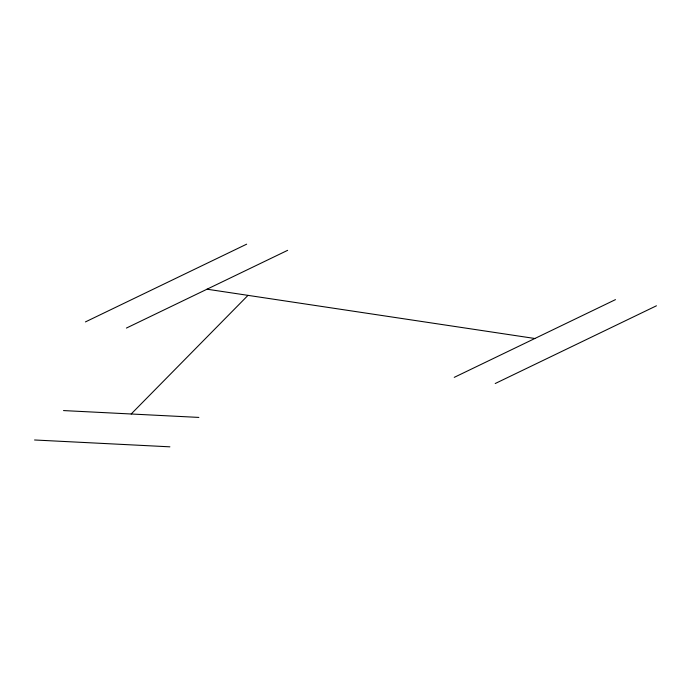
<?xml version="1.0" encoding="UTF-8"?>
<svg xmlns="http://www.w3.org/2000/svg" width="691" height="691" viewBox="0 0 691 691"><rect width="100%" height="100%" fill="white"/><g stroke="black" fill="none" stroke-linecap="round" stroke-linejoin="round"><path stroke-width="1.04" d="M131.186 413.995L248 295.368M85.434 321.911L246.661 244.173M126.41 328.07L287.637 250.332M454.237 377.364L615.474 299.626M495.214 383.522L656.45 305.793M63.512 410.575L198.853 417.416M34.55 439.986L169.891 446.827M207.024 289.201L534.851 338.495"/></g></svg>
